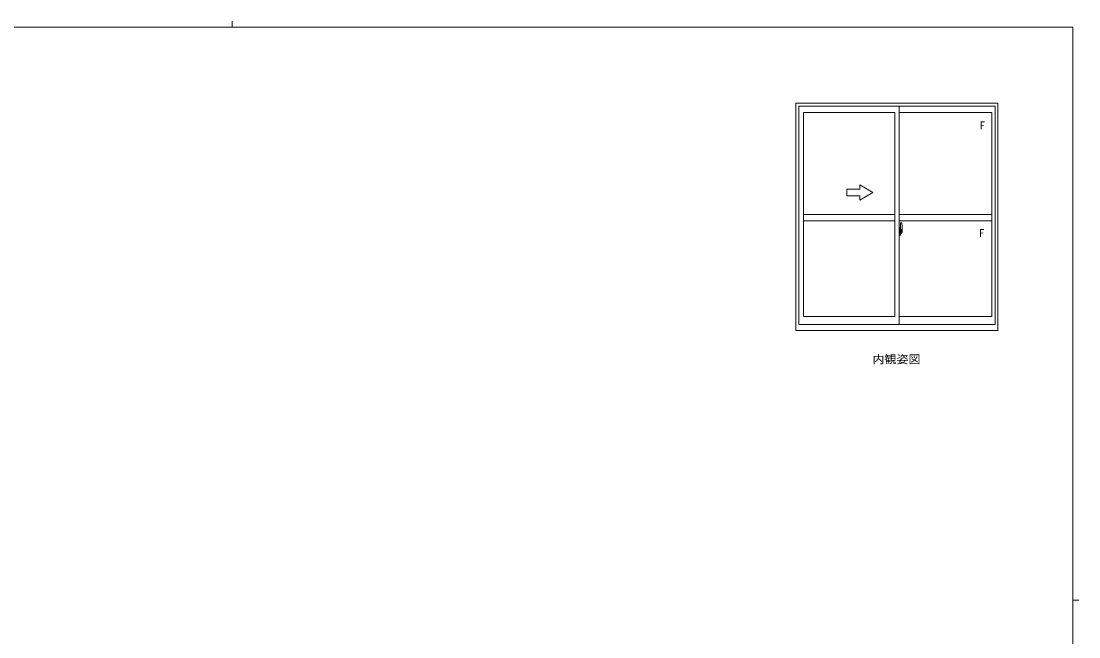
# Model space of a CAD drawing. Units: millimetres on the paper. Extents: x -420 to 373, y -297 to 267.
# Drawn here: x -129.4 to 355.1, y -14.9 to 267.2 of the extents above; entities that cross this region are included whole.
import ezdxf
from ezdxf.enums import TextEntityAlignment as Align

# ---------------------------------------------------------------- set-up
doc = ezdxf.new("R2010")
doc.units = ezdxf.units.MM
doc.linetypes.add('CHAIN2', pattern=[12, 9, -1, 1, -1])
doc.layers.add('0-1_YKK_ZWAK', color=7, linetype='Continuous', lineweight=9)
doc.layers.add('0-5_YKK_A1', color=4, linetype='Continuous', lineweight=9)
doc.layers.add('0-2_USER1', color=3, linetype='Continuous')
doc.styles.add('ＭＳ ゴシック', font='')
doc.styles.get('ＭＳ ゴシック').set_extended_font_data('MS Gothic')

msp = doc.modelspace()

# ---------------------------------------------------------------- linework, layer by layer
at = {"layer": '0-1_YKK_ZWAK'}
for p, q in [((-32.686, 267.2), (-32.686, 264.4)), ((352.3, 264.4), (-417.7, 264.4)), ((352.3, 264.4), (352.3, -260.6)), ((352.3, 1.9), (355.1, 1.9))]:
    msp.add_line(p, q, dxfattribs=at)
at = {"layer": '0-5_YKK_A1'}
for p, q in [((225.524, 125.423), (225.524, 229.673)), ((225.524, 229.673), (318.024, 229.673)), ((226.774, 128.173), (226.774, 228.173)), ((226.774, 228.173), (316.774, 228.173)), ((272.774, 128.173), (272.774, 228.173)), ((316.774, 228.173), (316.774, 128.173)), ((318.024, 229.673), (318.024, 125.423)), ((229.024, 131.873), (229.024, 225.323)), ((229.024, 225.323), (270.774, 225.323)), ((270.774, 131.873), (270.774, 225.323)), ((272.774, 225.323), (315.224, 225.323)), ((315.224, 225.323), (315.224, 131.873)), ((260.774, 188.673), (254.774, 192.137)), ((254.774, 190.173), (254.774, 192.137)), ((260.774, 188.673), (254.774, 185.209)), ((254.774, 185.209), (254.774, 187.173)), ((270.774, 178.673), (229.024, 178.673)), ((270.774, 175.673), (229.024, 175.673)), ((272.774, 178.673), (315.224, 178.673)), ((272.774, 175.673), (315.224, 175.673)), ((273.474, 174.822), (273.474, 171.563)), ((273.933, 174.832), (273.5, 174.847)), ((273.199, 172.583), (272.774, 172.598)), ((272.774, 172.598), (272.774, 169.098)), ((272.774, 170.986), (272.789, 170.986)), ((272.774, 170.661), (272.789, 170.661)), ((272.789, 171.208), (272.789, 170.139)), ((272.789, 171.208), (272.789, 171.202)), ((272.804, 171.222), (273.264, 171.206)), ((273.264, 170.14), (272.804, 170.124)), ((272.824, 170.248), (272.824, 170.191)), ((272.849, 170.273), (273.199, 170.273)), ((273.199, 170.166), (272.849, 170.166)), ((272.909, 171.338), (272.909, 171.268)), ((272.934, 171.363), (273.094, 171.363)), ((273.094, 171.243), (272.934, 171.243)), ((273.119, 171.338), (273.119, 171.268)), ((273.199, 172.583), (273.199, 171.598)), ((273.199, 172.553), (273.199, 171.598)), ((273.224, 172.553), (273.199, 172.553)), ((273.199, 171.598), (273.325, 171.594)), ((273.199, 171.598), (273.324, 171.598)), ((273.199, 170.098), (273.325, 170.103)), ((273.199, 169.143), (273.199, 170.098)), ((273.199, 170.098), (273.324, 170.098)), ((273.224, 172.578), (273.224, 171.623)), ((273.224, 172.578), (273.299, 172.578)), ((273.224, 171.623), (273.349, 171.623)), ((273.224, 170.248), (273.224, 170.191)), ((273.224, 169.118), (273.224, 170.073)), ((273.224, 170.073), (273.349, 170.073)), ((273.289, 171.182), (273.289, 170.165)), ((273.301, 171.183), (273.301, 170.514)), ((273.324, 171.598), (273.324, 171.623)), ((273.324, 170.098), (273.324, 170.073)), ((273.349, 172.528), (273.349, 171.623)), ((273.349, 171.256), (273.349, 171.569)), ((273.449, 171.422), (273.349, 171.423)), ((273.349, 170.128), (273.349, 170.441)), ((273.349, 170.273), (273.449, 170.275)), ((273.349, 169.168), (273.349, 170.073)), ((273.379, 170.821), (273.549, 170.821)), ((273.474, 171.603), (273.474, 171.044)), ((273.474, 171.563), (273.489, 171.563)), ((273.474, 171.044), (273.474, 171.397)), ((273.474, 171.106), (273.474, 171.34)), ((273.474, 171.147), (273.549, 171.147)), ((273.474, 170.3), (273.474, 170.821)), ((273.474, 170.821), (273.474, 170.022)), ((273.489, 171.563), (273.489, 171.266)), ((273.489, 171.266), (273.664, 171.266)), ((273.549, 171.438), (273.549, 171.488)), ((273.549, 171.266), (273.549, 171.044)), ((273.549, 170.82), (273.549, 170.821)), ((273.549, 170.82), (273.549, 170.022)), ((273.649, 170.82), (273.549, 170.82)), ((273.549, 170.746), (273.549, 170.82)), ((273.649, 170.746), (273.549, 170.746)), ((273.549, 170.7), (273.549, 170.746)), ((273.649, 170.7), (273.549, 170.7)), ((273.549, 170.507), (273.549, 170.7)), ((273.549, 170.677), (273.549, 170.407)), ((273.649, 170.507), (273.549, 170.507)), ((273.549, 170.453), (273.549, 170.507)), ((273.649, 170.453), (273.549, 170.453)), ((273.549, 170.448), (273.549, 170.453)), ((273.549, 170.448), (273.549, 170.317)), ((273.549, 170.407), (273.561, 170.407)), ((273.549, 170.317), (273.549, 170.305)), ((273.549, 170.305), (273.549, 170.254)), ((273.586, 171.715), (273.974, 171.715)), ((273.949, 171.643), (273.586, 171.643)), ((273.749, 169.985), (273.586, 169.985)), ((273.586, 169.91), (273.774, 169.91)), ((273.884, 170.213), (273.595, 170.213)), ((273.649, 170.821), (273.649, 171.019)), ((273.649, 170.935), (273.664, 170.935)), ((273.649, 170.82), (273.649, 170.821)), ((273.649, 170.746), (273.649, 170.82)), ((273.649, 170.7), (273.649, 170.746)), ((273.649, 170.507), (273.649, 170.7)), ((273.649, 170.453), (273.649, 170.507)), ((273.649, 170.448), (273.649, 170.453)), ((273.884, 170.359), (273.649, 170.359)), ((273.664, 171.266), (273.664, 170.448)), ((273.664, 170.483), (273.704, 170.483)), ((273.704, 170.483), (273.704, 170.448)), ((273.704, 170.476), (273.919, 170.476)), ((273.774, 169.96), (273.774, 169.91)), ((273.884, 170.407), (273.919, 170.407)), ((273.884, 170.228), (273.884, 170.359)), ((273.884, 170.213), (273.884, 170.228)), ((273.919, 170.476), (273.919, 170.304)), ((274.126, 170.311), (273.919, 170.304)), ((273.949, 170.663), (273.949, 171.643)), ((273.973, 170.606), (273.974, 170.653)), ((273.973, 170.616), (273.974, 170.653)), ((273.974, 170.656), (273.974, 171.715)), ((273.974, 170.653), (273.974, 170.656)), ((274.174, 172.578), (274.174, 170.361)), ((273.224, 169.143), (273.199, 169.143)), ((273.224, 169.118), (273.299, 169.118)), ((270.774, 131.873), (229.024, 131.873)), ((315.224, 131.873), (272.774, 131.873)), ((316.774, 128.173), (226.774, 128.173)), ((318.024, 125.423), (225.524, 125.423))]:
    msp.add_line(p, q, dxfattribs=at)
at = {"layer": '0-5_YKK_A1', "linetype": 'CHAIN2'}
msp.add_line((274.346, 170.673), (272.609, 170.673), dxfattribs=at)
at = {"layer": '0-5_YKK_A1'}
for points in [[(254.774, 190.173), (248.774, 190.173), (248.774, 187.173), (254.774, 187.173)], [(273.199, 170.098), (273.199, 169.113), (272.774, 169.098)], [(272.789, 171.208), (272.791, 171.215), (272.797, 171.221), (272.804, 171.222)], [(272.804, 170.124), (272.797, 170.126), (272.791, 170.131), (272.789, 170.139)], [(273.287, 171.19), (273.288, 171.186), (273.289, 171.182)], [(273.289, 170.165), (273.288, 170.16), (273.287, 170.156)], [(273.301, 171.183), (273.301, 171.183), (273.31, 171.184), (273.319, 171.19), (273.332, 171.202), (273.345, 171.228), (273.349, 171.256)], [(273.349, 170.441), (273.348, 170.449), (273.341, 170.478), (273.334, 170.491), (273.325, 170.502), (273.316, 170.509), (273.306, 170.513), (273.301, 170.514)], [(273.549, 171.044), (273.379, 171.044), (273.379, 170.846)], [(273.549, 170.846), (273.379, 170.846), (273.379, 170.821)], [(273.549, 171.605), (273.549, 171.266), (273.549, 171.044)], [(273.549, 171.044), (273.62, 171.037), (273.649, 171.019)], [(273.549, 170.846), (273.599, 170.843), (273.635, 170.833), (273.649, 170.821)], [(273.884, 170.359), (273.884, 170.448), (273.649, 170.448), (273.549, 170.448)], [(273.552, 170.238), (273.55, 170.245), (273.549, 170.254)], [(273.552, 170.238), (273.555, 170.231), (273.559, 170.226), (273.57, 170.218), (273.585, 170.213), (273.603, 170.213), (273.614, 170.215), (273.625, 170.218), (273.648, 170.228), (273.649, 170.228)], [(273.774, 169.91), (273.796, 169.941), (273.806, 169.957)]]:
    msp.add_lwpolyline(points, dxfattribs=at)
for centre, radius, start, end in [((273.499, 174.822), 0.025, 88, 180), ((273.932, 174.782), 0.05, 9.79346, 88), ((260.924, 172.537), 13.25, 0.17856, 9.79346), ((272.849, 170.248), 0.025, 90, 180), ((272.849, 170.191), 0.025, 180, 270), ((272.934, 171.338), 0.025, 90, 180), ((272.934, 171.268), 0.025, 180, 270), ((273.094, 171.338), 0.025, 0, 90), ((273.094, 171.268), 0.025, 270, 0), ((273.199, 170.248), 0.025, 0, 90), ((273.199, 170.191), 0.025, 270, 0), ((273.264, 171.181), 0.0254, 22.09753, 91.00793), ((273.264, 170.166), 0.0256, 269.33273, 337.56177), ((273.299, 172.528), 0.05, 0, 90), ((273.324, 171.569), 0.025, 0, 88), ((273.324, 170.128), 0.025, 271.99998, 0), ((273.449, 171.397), 0.025, 0, 88.99998), ((273.449, 170.3), 0.025, 270.99997, 0), ((273.586, 171.603), 0.113, 90, 180), ((273.586, 170.022), 0.113, 180, 270), ((273.586, 171.605), 0.0375, 90, 180), ((273.586, 170.022), 0.0375, 180, 270), ((273.644, 170.454), 0.095, 183.2594, 273.08768), ((273.063, 170.537), 0.88, 321.17381, 347.94702), ((273.749, 169.96), 0.025, 0, 90), ((273.025, 170.517), 0.933, 323.36708, 346.8425), ((272.666, 170.595), 1.307, 330.76877, 347.14854), ((273.063, 170.537), 0.88, 347.94702, 350.0179), ((272.477, 170.623), 1.472, 350.6691, 1.57924), ((273.025, 170.517), 0.933, 346.8425, 351.37085), ((272.666, 170.595), 1.307, 347.14854, 0.46379), ((272.497, 170.654), 1.476, 349.18681, 0.08105), ((273.949, 171.668), 0.025, 270, 0), ((274.124, 170.361), 0.05, 272, 0), ((273.299, 169.168), 0.05, 270, 0)]:
    msp.add_arc(centre, radius, start, end, dxfattribs=at)

# ---------------------------------------------------------------- texts
at = {"layer": '0-2_USER1', "style": 'ＭＳ ゴシック', "width": 1.1}
msp.add_text('内観姿図', height=3.666, dxfattribs=at).set_placement((260.562, 109.301), align=Align.BOTTOM_LEFT)
at = {"layer": '0-5_YKK_A1', "color": 3, "style": 'ＭＳ ゴシック'}
for p in [(309.667, 216.503), (309.367, 167.209)]:
    msp.add_text('F', height=3.666, dxfattribs=at).set_placement(p, align=Align.BOTTOM_LEFT)

doc.saveas('drawing.dxf')
